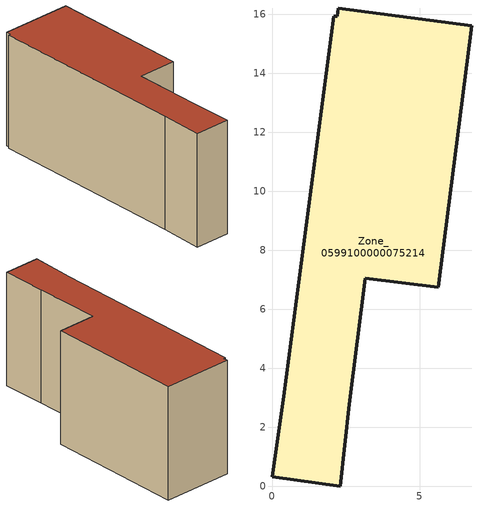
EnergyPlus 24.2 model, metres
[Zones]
Zone_0599100000075214
 floor ground (C_G): 5.63,6.74 3.16,7.05 2.62,2.77 2.31,0 0,0.31 0.4,3.04 2.09,15.93 2.21,15.93 2.25,16.21 6.78,15.61 z0
 wall outside (C_F): 2.09,15.93 0.4,3.04 0,0.31 2.31,0 2.62,2.77 3.16,7.05 5.63,6.74 6.78,15.61 2.25,16.21 2.21,15.93 2.09,15.93 z0:7.33
 roof outside (C_R): 2.21,15.93 2.09,15.93 0.4,3.04 0,0.31 2.31,0 2.62,2.77 3.16,7.05 5.63,6.74 6.78,15.61 2.25,16.21 z7.33
[BUILDING]
Pand.0599100000075214: North Axis=0; Terrain=City; Loads Convergence Tolerance Value=0.04; Temperature Convergence Tolerance Value=0.4; Solar Distribution=FullExterior; Maximum Number of Warmup Days=25; Minimum Number of Warmup Days=1
[Site:Location]
Rotterdam.The.Hague.AP_ZH_NLD Design_Conditions: Latitude=51.96; Longitude=4.45; Time Zone=1; Elevation=-4.5
[SITE:GROUNDTEMPERATURE:BUILDINGSURFACE]
18, 18, 18, 18, 18, 18, 18, 18, 18, 18, 18, 18
[MATERIAL] Thermal Absorptance=0.9; Solar Absorptance=0.7; Visible Absorptance=0.7
Name | Roughness | Thickness | Conductivity | Density | Specific Heat
G.TI.1946 | MediumSmooth | 0.15 | 1 | 540 | 1210
F.TI.1946 | Rough | 0.3 | 0.857143 | 1920 | 840
R.TI.1946 | MediumRough | 0.2 | 0.1 | 1500 | 1000
[CONSTRUCTION]
C_G: G.TI.1946
C_F: F.TI.1946
C_R: R.TI.1946
[ZONE]
Zone_0599100000075214: Type=1; Multiplier=1; Ceiling Height=Autocalculate; Volume=Autocalculate; Floor Area=autocalculate; Part of Total Floor Area=Yes
[ZONEINFILTRATION:DESIGNFLOWRATE]
Infil_Zone_0599100000075214: Zone or ZoneList or Space or SpaceList=Zone_0599100000075214; Schedule=AlwaysOn; Design Flow Rate Calculation Method=Flow/Area; Flow Rate per Floor Area=0.003; Constant Term Coefficient=1; Temperature Term Coefficient=0; Velocity Term Coefficient=0; Velocity Squared Term Coefficient=0
[HVACTEMPLATE:ZONE:IDEALLOADSAIRSYSTEM]
Zone_0599100000075214: Maximum Heating Supply Air Temperature=50; Minimum Cooling Supply Air Temperature=13; Maximum Heating Supply Air Humidity Ratio=0.0156; Minimum Cooling Supply Air Humidity Ratio=0.0077; Heating Limit=NoLimit; Cooling Limit=NoLimit; Dehumidification Control Type=ConstantSensibleHeatRatio; Cooling Sensible Heat Ratio=0.7; Dehumidification Setpoint=60; Humidification Control Type=None; Humidification Setpoint=30; Outdoor Air Method=None; Outdoor Air Flow Rate per Person=0.00944; Outdoor Air Flow Rate per Zone Floor Area=0; Outdoor Air Flow Rate per Zone=0; Demand Controlled Ventilation Type=None; Outdoor Air Economizer Type=NoEconomizer; Heat Recovery Type=None; Sensible Heat Recovery Effectiveness=0.7; Latent Heat Recovery Effectiveness=0.65
[ZONECONTROL:THERMOSTAT]
ThermostatControl_Zone_0599100000075214: Zone or ZoneList=Zone_0599100000075214; Control Type Schedule=DualSetpointControlType; Control 1=Thermostat_Zone_0599100000075214; Temperature Difference Between Cutout And Setpoint=0
[THERMOSTATSETPOINT:DUALSETPOINT]
Thermostat_Zone_0599100000075214: Heating Setpoint Temperature Schedule=HeatingSetpoint_Zone_0599100000075214; Cooling Setpoint Temperature Schedule=CoolingSetpoint_Zone_0599100000075214
[SCHEDULE:COMPACT]
HeatingSetpoint_Zone_0599100000075214: Through: 12/31, For: AllDays, Until: 24:00, 21
CoolingSetpoint_Zone_0599100000075214: Through: 12/31, For: AllDays, Until: 24:00, 24
DualSetpointControlType: Through: 12/31, For: AllDays, Until: 24:00, 4
AlwaysOn: Through: 12/31, For: AllDays, Until: 24:00, 1
